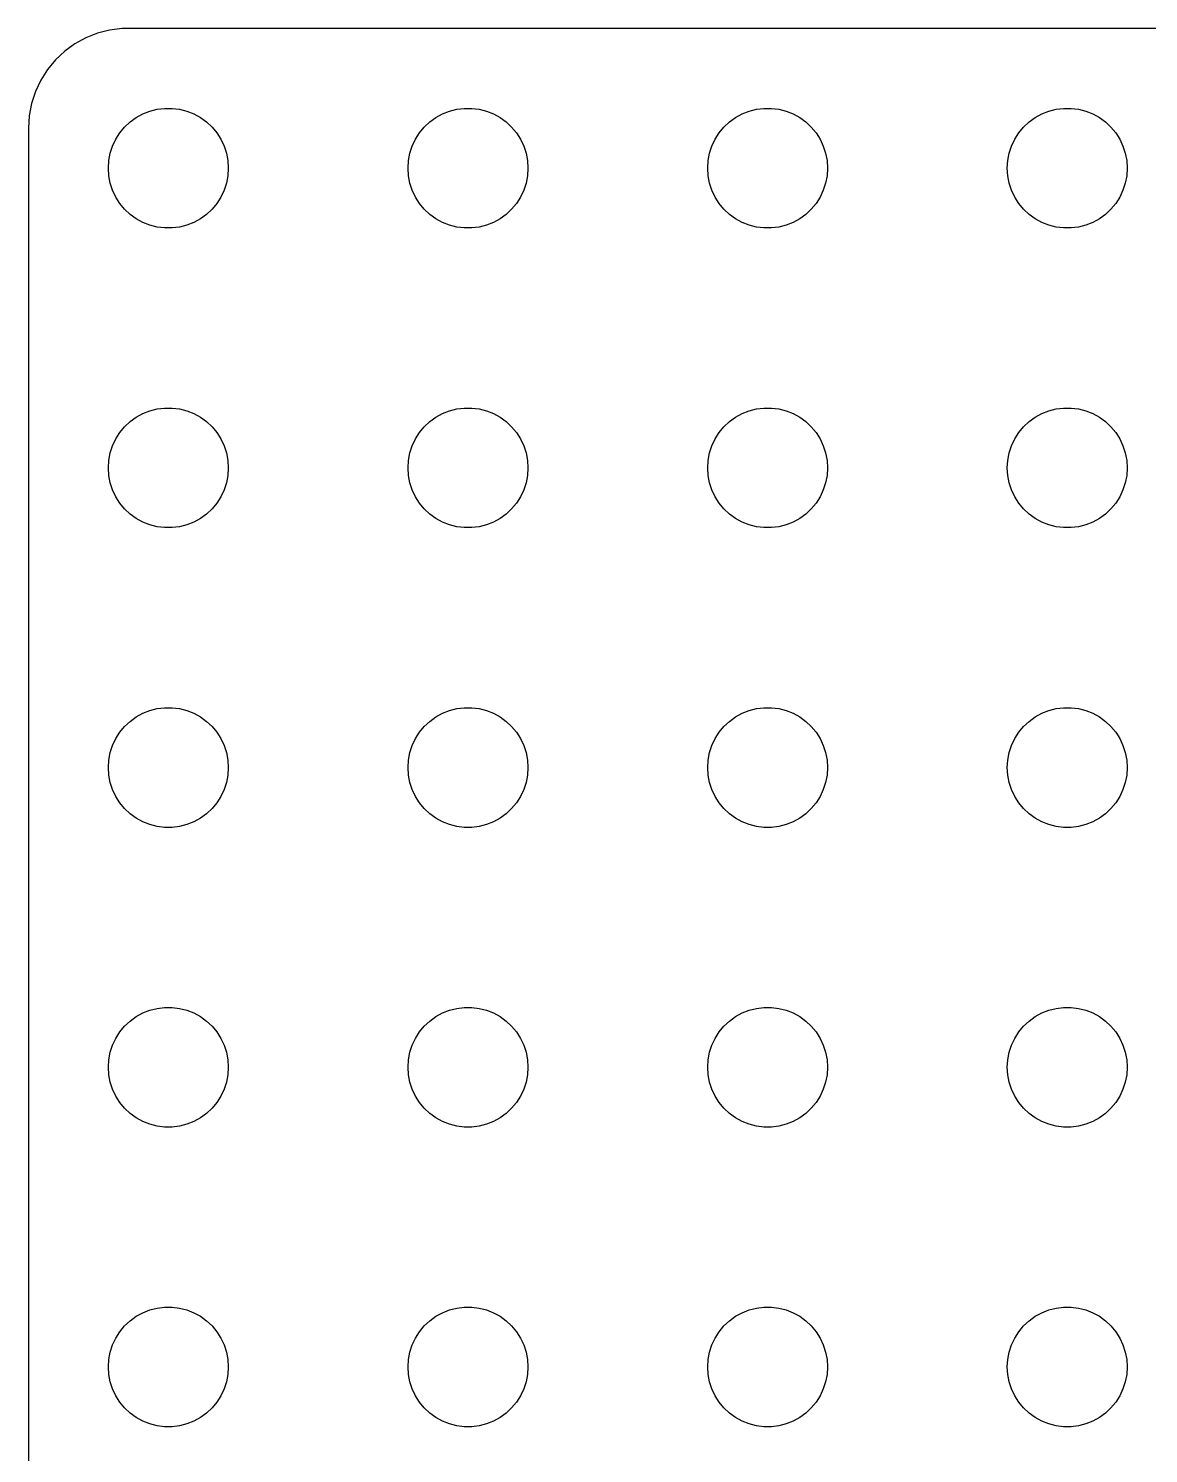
# Model space of a CAD drawing. Header units: metres. Extents: x -56 to 56, y -33 to 33.
# Drawn here: x -56 to -27.97, y -2.17 to 33.5 of the extents above; entities that cross this region are included whole.
import ezdxf

# ---------------------------------------------------------------- set-up
doc = ezdxf.new("R2010")
doc.units = ezdxf.units.M

msp = doc.modelspace()

# ---------------------------------------------------------------- linework, layer by layer
for p, q in [((-54.5644, 33.2621), (-54.8396, 33.1108)), ((-54.2725, 33.3776), (-54.5644, 33.2621)), ((-53.9684, 33.4557), (-54.2725, 33.3776)), ((-53.657, 33.4951), (-53.9684, 33.4557)), ((53.657, 33.4951), (-53.657, 33.4951)), ((-55.0936, 32.9263), (-55.3224, 32.7114)), ((-54.8396, 33.1108), (-55.0936, 32.9263)), ((-55.5225, 32.4695), (-55.6908, 32.2044)), ((-55.3224, 32.7114), (-55.5225, 32.4695)), ((-55.6908, 32.2044), (-55.8244, 31.9203)), ((-55.8244, 31.9203), (-55.9214, 31.6217)), ((-55.9214, 31.6217), (-55.9803, 31.3133)), ((-53.1387, 31.3572), (-52.9635, 31.4266)), ((-52.9635, 31.4266), (-52.7811, 31.4734)), ((-52.7811, 31.4734), (-52.5942, 31.497)), ((-52.5942, 31.497), (-52.4058, 31.497)), ((-52.4058, 31.497), (-52.2189, 31.4734)), ((-52.2189, 31.4734), (-52.0365, 31.4266)), ((-52.0365, 31.4266), (-51.8613, 31.3572)), ((-45.6387, 31.3572), (-45.4635, 31.4266)), ((-45.4635, 31.4266), (-45.2811, 31.4734)), ((-45.2811, 31.4734), (-45.0942, 31.497)), ((-45.0942, 31.497), (-44.9058, 31.497)), ((-44.9058, 31.497), (-44.7189, 31.4734)), ((-44.7189, 31.4734), (-44.5365, 31.4266)), ((-44.5365, 31.4266), (-44.3613, 31.3572)), ((-38.1387, 31.3572), (-37.9635, 31.4266)), ((-37.9635, 31.4266), (-37.7811, 31.4734)), ((-37.7811, 31.4734), (-37.5942, 31.497)), ((-37.5942, 31.497), (-37.4058, 31.497)), ((-37.4058, 31.497), (-37.2189, 31.4734)), ((-37.2189, 31.4734), (-37.0365, 31.4266)), ((-37.0365, 31.4266), (-36.8613, 31.3572)), ((-30.6387, 31.3572), (-30.4635, 31.4266)), ((-30.4635, 31.4266), (-30.2811, 31.4734)), ((-30.2811, 31.4734), (-30.0942, 31.497)), ((-30.0942, 31.497), (-29.9058, 31.497)), ((-29.9058, 31.497), (-29.7189, 31.4734)), ((-29.7189, 31.4734), (-29.5365, 31.4266)), ((-29.5365, 31.4266), (-29.3613, 31.3572)), ((-55.9803, 31.3133), (-56, 31)), ((-53.7135, 30.8817), (-53.5934, 31.0268)), ((-53.5934, 31.0268), (-53.4561, 31.1558)), ((-53.4561, 31.1558), (-53.3037, 31.2665)), ((-53.3037, 31.2665), (-53.1387, 31.3572)), ((-51.8613, 31.3572), (-51.6963, 31.2665)), ((-51.6963, 31.2665), (-51.5439, 31.1558)), ((-51.5439, 31.1558), (-51.4065, 31.0268)), ((-51.4065, 31.0268), (-51.2865, 30.8817)), ((-46.2135, 30.8817), (-46.0934, 31.0268)), ((-46.0934, 31.0268), (-45.9561, 31.1558)), ((-45.9561, 31.1558), (-45.8037, 31.2665)), ((-45.8037, 31.2665), (-45.6387, 31.3572)), ((-44.3613, 31.3572), (-44.1963, 31.2665)), ((-44.1963, 31.2665), (-44.0439, 31.1558)), ((-44.0439, 31.1558), (-43.9065, 31.0268)), ((-43.9065, 31.0268), (-43.7865, 30.8817)), ((-38.7135, 30.8817), (-38.5934, 31.0268)), ((-38.5934, 31.0268), (-38.4561, 31.1558)), ((-38.4561, 31.1558), (-38.3037, 31.2665)), ((-38.3037, 31.2665), (-38.1387, 31.3572)), ((-36.8613, 31.3572), (-36.6963, 31.2665)), ((-36.6963, 31.2665), (-36.5439, 31.1558)), ((-36.5439, 31.1558), (-36.4065, 31.0268)), ((-36.4065, 31.0268), (-36.2865, 30.8817)), ((-31.2135, 30.8817), (-31.0934, 31.0268)), ((-31.0934, 31.0268), (-30.9561, 31.1558)), ((-30.9561, 31.1558), (-30.8037, 31.2665)), ((-30.8037, 31.2665), (-30.6387, 31.3572)), ((-29.3613, 31.3572), (-29.1963, 31.2665)), ((-29.1963, 31.2665), (-29.0439, 31.1558)), ((-29.0439, 31.1558), (-28.9065, 31.0268)), ((-28.9065, 31.0268), (-28.7865, 30.8817)), ((-56, 31), (-56, -31)), ((-53.8947, 30.5522), (-53.8145, 30.7226)), ((-53.8145, 30.7226), (-53.7135, 30.8817)), ((-51.2865, 30.8817), (-51.1855, 30.7226)), ((-51.1855, 30.7226), (-51.1053, 30.5522)), ((-46.3947, 30.5522), (-46.3145, 30.7226)), ((-46.3145, 30.7226), (-46.2135, 30.8817)), ((-43.7865, 30.8817), (-43.6855, 30.7226)), ((-43.6855, 30.7226), (-43.6053, 30.5522)), ((-38.8947, 30.5522), (-38.8145, 30.7226)), ((-38.8145, 30.7226), (-38.7135, 30.8817)), ((-36.2865, 30.8817), (-36.1855, 30.7226)), ((-36.1855, 30.7226), (-36.1053, 30.5522)), ((-31.3947, 30.5522), (-31.3145, 30.7226)), ((-31.3145, 30.7226), (-31.2135, 30.8817)), ((-28.7865, 30.8817), (-28.6855, 30.7226)), ((-28.6855, 30.7226), (-28.6053, 30.5522)), ((-53.9882, 30.188), (-53.9529, 30.373)), ((-53.9529, 30.373), (-53.8947, 30.5522)), ((-51.1053, 30.5522), (-51.0471, 30.373)), ((-51.0471, 30.373), (-51.0118, 30.188)), ((-46.4882, 30.188), (-46.4529, 30.373)), ((-46.4529, 30.373), (-46.3947, 30.5522)), ((-43.6053, 30.5522), (-43.5471, 30.373)), ((-43.5471, 30.373), (-43.5118, 30.188)), ((-38.9882, 30.188), (-38.9529, 30.373)), ((-38.9529, 30.373), (-38.8947, 30.5522)), ((-36.1053, 30.5522), (-36.0471, 30.373)), ((-36.0471, 30.373), (-36.0118, 30.188)), ((-31.4882, 30.188), (-31.4529, 30.373)), ((-31.4529, 30.373), (-31.3947, 30.5522)), ((-28.6053, 30.5522), (-28.5471, 30.373)), ((-28.5471, 30.373), (-28.5118, 30.188)), ((-54, 30), (-53.9882, 30.188)), ((-53.9882, 29.812), (-54, 30)), ((-51.0118, 30.188), (-51, 30)), ((-51, 30), (-51.0118, 29.812)), ((-46.5, 30), (-46.4882, 30.188)), ((-46.4882, 29.812), (-46.5, 30)), ((-43.5118, 30.188), (-43.5, 30)), ((-43.5, 30), (-43.5118, 29.812)), ((-39, 30), (-38.9882, 30.188)), ((-38.9882, 29.812), (-39, 30)), ((-36.0118, 30.188), (-36, 30)), ((-36, 30), (-36.0118, 29.812)), ((-31.5, 30), (-31.4882, 30.188)), ((-31.4882, 29.812), (-31.5, 30)), ((-28.5118, 30.188), (-28.5, 30)), ((-28.5, 30), (-28.5118, 29.812)), ((-53.9529, 29.627), (-53.9882, 29.812)), ((-53.8947, 29.4478), (-53.9529, 29.627)), ((-51.0471, 29.627), (-51.1053, 29.4478)), ((-51.0118, 29.812), (-51.0471, 29.627)), ((-46.4529, 29.627), (-46.4882, 29.812)), ((-46.3947, 29.4478), (-46.4529, 29.627)), ((-43.5471, 29.627), (-43.6053, 29.4478)), ((-43.5118, 29.812), (-43.5471, 29.627)), ((-38.9529, 29.627), (-38.9882, 29.812)), ((-38.8947, 29.4478), (-38.9529, 29.627)), ((-36.0471, 29.627), (-36.1053, 29.4478)), ((-36.0118, 29.812), (-36.0471, 29.627)), ((-31.4529, 29.627), (-31.4882, 29.812)), ((-31.3947, 29.4478), (-31.4529, 29.627)), ((-28.5471, 29.627), (-28.6053, 29.4478)), ((-28.5118, 29.812), (-28.5471, 29.627)), ((-53.8145, 29.2774), (-53.8947, 29.4478)), ((-53.7135, 29.1183), (-53.8145, 29.2774)), ((-51.1855, 29.2774), (-51.2865, 29.1183)), ((-51.1053, 29.4478), (-51.1855, 29.2774)), ((-46.3145, 29.2774), (-46.3947, 29.4478)), ((-46.2135, 29.1183), (-46.3145, 29.2774)), ((-43.6855, 29.2774), (-43.7865, 29.1183)), ((-43.6053, 29.4478), (-43.6855, 29.2774)), ((-38.8145, 29.2774), (-38.8947, 29.4478)), ((-38.7135, 29.1183), (-38.8145, 29.2774)), ((-36.1855, 29.2774), (-36.2865, 29.1183)), ((-36.1053, 29.4478), (-36.1855, 29.2774)), ((-31.3145, 29.2774), (-31.3947, 29.4478)), ((-31.2135, 29.1183), (-31.3145, 29.2774)), ((-28.6855, 29.2774), (-28.7865, 29.1183)), ((-28.6053, 29.4478), (-28.6855, 29.2774)), ((-53.5934, 28.9732), (-53.7135, 29.1183)), ((-53.4561, 28.8442), (-53.5934, 28.9732)), ((-51.4065, 28.9732), (-51.5439, 28.8442)), ((-51.2865, 29.1183), (-51.4065, 28.9732)), ((-46.0934, 28.9732), (-46.2135, 29.1183)), ((-45.9561, 28.8442), (-46.0934, 28.9732)), ((-43.9065, 28.9732), (-44.0439, 28.8442)), ((-43.7865, 29.1183), (-43.9065, 28.9732)), ((-38.5934, 28.9732), (-38.7135, 29.1183)), ((-38.4561, 28.8442), (-38.5934, 28.9732)), ((-36.4065, 28.9732), (-36.5439, 28.8442)), ((-36.2865, 29.1183), (-36.4065, 28.9732)), ((-31.0934, 28.9732), (-31.2135, 29.1183)), ((-30.9561, 28.8442), (-31.0934, 28.9732)), ((-28.9065, 28.9732), (-29.0439, 28.8442)), ((-28.7865, 29.1183), (-28.9065, 28.9732)), ((-53.3037, 28.7335), (-53.4561, 28.8442)), ((-53.1387, 28.6427), (-53.3037, 28.7335)), ((-52.9635, 28.5734), (-53.1387, 28.6427)), ((-52.7811, 28.5266), (-52.9635, 28.5734)), ((-52.0365, 28.5734), (-52.2189, 28.5266)), ((-51.8613, 28.6427), (-52.0365, 28.5734)), ((-51.6963, 28.7335), (-51.8613, 28.6427)), ((-51.5439, 28.8442), (-51.6963, 28.7335)), ((-45.8037, 28.7335), (-45.9561, 28.8442)), ((-45.6387, 28.6427), (-45.8037, 28.7335)), ((-45.4635, 28.5734), (-45.6387, 28.6427)), ((-45.2811, 28.5266), (-45.4635, 28.5734)), ((-44.5365, 28.5734), (-44.7189, 28.5266)), ((-44.3613, 28.6427), (-44.5365, 28.5734)), ((-44.1963, 28.7335), (-44.3613, 28.6427)), ((-44.0439, 28.8442), (-44.1963, 28.7335)), ((-38.3037, 28.7335), (-38.4561, 28.8442)), ((-38.1387, 28.6427), (-38.3037, 28.7335)), ((-37.9635, 28.5734), (-38.1387, 28.6427)), ((-37.7811, 28.5266), (-37.9635, 28.5734)), ((-37.0365, 28.5734), (-37.2189, 28.5266)), ((-36.8613, 28.6427), (-37.0365, 28.5734)), ((-36.6963, 28.7335), (-36.8613, 28.6427)), ((-36.5439, 28.8442), (-36.6963, 28.7335)), ((-30.8037, 28.7335), (-30.9561, 28.8442)), ((-30.6387, 28.6427), (-30.8037, 28.7335)), ((-30.4635, 28.5734), (-30.6387, 28.6427)), ((-30.2811, 28.5266), (-30.4635, 28.5734)), ((-29.5365, 28.5734), (-29.7189, 28.5266)), ((-29.3613, 28.6427), (-29.5365, 28.5734)), ((-29.1963, 28.7335), (-29.3613, 28.6427)), ((-29.0439, 28.8442), (-29.1963, 28.7335)), ((-52.5942, 28.503), (-52.7811, 28.5266)), ((-52.4058, 28.503), (-52.5942, 28.503)), ((-52.2189, 28.5266), (-52.4058, 28.503)), ((-45.0942, 28.503), (-45.2811, 28.5266)), ((-44.9058, 28.503), (-45.0942, 28.503)), ((-44.7189, 28.5266), (-44.9058, 28.503)), ((-37.5942, 28.503), (-37.7811, 28.5266)), ((-37.4058, 28.503), (-37.5942, 28.503)), ((-37.2189, 28.5266), (-37.4058, 28.503)), ((-30.0942, 28.503), (-30.2811, 28.5266)), ((-29.9058, 28.503), (-30.0942, 28.503)), ((-29.7189, 28.5266), (-29.9058, 28.503)), ((-53.1387, 23.8572), (-52.9635, 23.9266)), ((-52.9635, 23.9266), (-52.7811, 23.9734)), ((-52.7811, 23.9734), (-52.5942, 23.997)), ((-52.5942, 23.997), (-52.4058, 23.997)), ((-52.4058, 23.997), (-52.2189, 23.9734)), ((-52.2189, 23.9734), (-52.0365, 23.9266)), ((-52.0365, 23.9266), (-51.8613, 23.8572)), ((-45.6387, 23.8572), (-45.4635, 23.9266)), ((-45.4635, 23.9266), (-45.2811, 23.9734)), ((-45.2811, 23.9734), (-45.0942, 23.997)), ((-45.0942, 23.997), (-44.9058, 23.997)), ((-44.9058, 23.997), (-44.7189, 23.9734)), ((-44.7189, 23.9734), (-44.5365, 23.9266)), ((-44.5365, 23.9266), (-44.3613, 23.8572)), ((-38.1387, 23.8572), (-37.9635, 23.9266)), ((-37.9635, 23.9266), (-37.7811, 23.9734)), ((-37.7811, 23.9734), (-37.5942, 23.997)), ((-37.5942, 23.997), (-37.4058, 23.997)), ((-37.4058, 23.997), (-37.2189, 23.9734)), ((-37.2189, 23.9734), (-37.0365, 23.9266)), ((-37.0365, 23.9266), (-36.8613, 23.8572)), ((-30.6387, 23.8572), (-30.4635, 23.9266)), ((-30.4635, 23.9266), (-30.2811, 23.9734)), ((-30.2811, 23.9734), (-30.0942, 23.997)), ((-30.0942, 23.997), (-29.9058, 23.997)), ((-29.9058, 23.997), (-29.7189, 23.9734)), ((-29.7189, 23.9734), (-29.5365, 23.9266)), ((-29.5365, 23.9266), (-29.3613, 23.8572)), ((-53.5934, 23.5268), (-53.4561, 23.6558)), ((-53.4561, 23.6558), (-53.3037, 23.7665)), ((-53.3037, 23.7665), (-53.1387, 23.8572)), ((-51.8613, 23.8572), (-51.6963, 23.7665)), ((-51.6963, 23.7665), (-51.5439, 23.6558)), ((-51.5439, 23.6558), (-51.4065, 23.5268)), ((-46.0934, 23.5268), (-45.9561, 23.6558)), ((-45.9561, 23.6558), (-45.8037, 23.7665)), ((-45.8037, 23.7665), (-45.6387, 23.8572)), ((-44.3613, 23.8572), (-44.1963, 23.7665)), ((-44.1963, 23.7665), (-44.0439, 23.6558)), ((-44.0439, 23.6558), (-43.9065, 23.5268)), ((-38.5934, 23.5268), (-38.4561, 23.6558)), ((-38.4561, 23.6558), (-38.3037, 23.7665)), ((-38.3037, 23.7665), (-38.1387, 23.8572)), ((-36.8613, 23.8572), (-36.6963, 23.7665)), ((-36.6963, 23.7665), (-36.5439, 23.6558)), ((-36.5439, 23.6558), (-36.4065, 23.5268)), ((-31.0934, 23.5268), (-30.9561, 23.6558)), ((-30.9561, 23.6558), (-30.8037, 23.7665)), ((-30.8037, 23.7665), (-30.6387, 23.8572)), ((-29.3613, 23.8572), (-29.1963, 23.7665)), ((-29.1963, 23.7665), (-29.0439, 23.6558)), ((-29.0439, 23.6558), (-28.9065, 23.5268)), ((-53.8947, 23.0522), (-53.8145, 23.2226)), ((-53.8145, 23.2226), (-53.7135, 23.3817)), ((-53.7135, 23.3817), (-53.5934, 23.5268)), ((-51.4065, 23.5268), (-51.2865, 23.3817)), ((-51.2865, 23.3817), (-51.1855, 23.2226)), ((-51.1855, 23.2226), (-51.1053, 23.0522)), ((-46.3947, 23.0522), (-46.3145, 23.2226)), ((-46.3145, 23.2226), (-46.2135, 23.3817)), ((-46.2135, 23.3817), (-46.0934, 23.5268)), ((-43.9065, 23.5268), (-43.7865, 23.3817)), ((-43.7865, 23.3817), (-43.6855, 23.2226)), ((-43.6855, 23.2226), (-43.6053, 23.0522)), ((-38.8947, 23.0522), (-38.8145, 23.2226)), ((-38.8145, 23.2226), (-38.7135, 23.3817)), ((-38.7135, 23.3817), (-38.5934, 23.5268)), ((-36.4065, 23.5268), (-36.2865, 23.3817)), ((-36.2865, 23.3817), (-36.1855, 23.2226)), ((-36.1855, 23.2226), (-36.1053, 23.0522)), ((-31.3947, 23.0522), (-31.3145, 23.2226)), ((-31.3145, 23.2226), (-31.2135, 23.3817)), ((-31.2135, 23.3817), (-31.0934, 23.5268)), ((-28.9065, 23.5268), (-28.7865, 23.3817)), ((-28.7865, 23.3817), (-28.6855, 23.2226)), ((-28.6855, 23.2226), (-28.6053, 23.0522)), ((-53.9882, 22.688), (-53.9529, 22.873)), ((-53.9529, 22.873), (-53.8947, 23.0522)), ((-51.1053, 23.0522), (-51.0471, 22.873)), ((-51.0471, 22.873), (-51.0118, 22.688)), ((-46.4882, 22.688), (-46.4529, 22.873)), ((-46.4529, 22.873), (-46.3947, 23.0522)), ((-43.6053, 23.0522), (-43.5471, 22.873)), ((-43.5471, 22.873), (-43.5118, 22.688)), ((-38.9882, 22.688), (-38.9529, 22.873)), ((-38.9529, 22.873), (-38.8947, 23.0522)), ((-36.1053, 23.0522), (-36.0471, 22.873)), ((-36.0471, 22.873), (-36.0118, 22.688)), ((-31.4882, 22.688), (-31.4529, 22.873)), ((-31.4529, 22.873), (-31.3947, 23.0522)), ((-28.6053, 23.0522), (-28.5471, 22.873)), ((-28.5471, 22.873), (-28.5118, 22.688)), ((-54, 22.5), (-53.9882, 22.688)), ((-53.9882, 22.312), (-54, 22.5)), ((-51.0118, 22.688), (-51, 22.5)), ((-51, 22.5), (-51.0118, 22.312)), ((-46.5, 22.5), (-46.4882, 22.688)), ((-46.4882, 22.312), (-46.5, 22.5)), ((-43.5118, 22.688), (-43.5, 22.5)), ((-43.5, 22.5), (-43.5118, 22.312)), ((-39, 22.5), (-38.9882, 22.688)), ((-38.9882, 22.312), (-39, 22.5)), ((-36.0118, 22.688), (-36, 22.5)), ((-36, 22.5), (-36.0118, 22.312)), ((-31.5, 22.5), (-31.4882, 22.688)), ((-31.4882, 22.312), (-31.5, 22.5)), ((-28.5118, 22.688), (-28.5, 22.5)), ((-28.5, 22.5), (-28.5118, 22.312)), ((-53.9529, 22.127), (-53.9882, 22.312)), ((-53.8947, 21.9478), (-53.9529, 22.127)), ((-51.0471, 22.127), (-51.1053, 21.9478)), ((-51.0118, 22.312), (-51.0471, 22.127)), ((-46.4529, 22.127), (-46.4882, 22.312)), ((-46.3947, 21.9478), (-46.4529, 22.127)), ((-43.5471, 22.127), (-43.6053, 21.9478)), ((-43.5118, 22.312), (-43.5471, 22.127)), ((-38.9529, 22.127), (-38.9882, 22.312)), ((-38.8947, 21.9478), (-38.9529, 22.127)), ((-36.0471, 22.127), (-36.1053, 21.9478)), ((-36.0118, 22.312), (-36.0471, 22.127)), ((-31.4529, 22.127), (-31.4882, 22.312)), ((-31.3947, 21.9478), (-31.4529, 22.127)), ((-28.5471, 22.127), (-28.6053, 21.9478)), ((-28.5118, 22.312), (-28.5471, 22.127)), ((-53.8145, 21.7774), (-53.8947, 21.9478)), ((-53.7135, 21.6183), (-53.8145, 21.7774)), ((-51.1855, 21.7774), (-51.2865, 21.6183)), ((-51.1053, 21.9478), (-51.1855, 21.7774)), ((-46.3145, 21.7774), (-46.3947, 21.9478)), ((-46.2135, 21.6183), (-46.3145, 21.7774)), ((-43.6855, 21.7774), (-43.7865, 21.6183)), ((-43.6053, 21.9478), (-43.6855, 21.7774)), ((-38.8145, 21.7774), (-38.8947, 21.9478)), ((-38.7135, 21.6183), (-38.8145, 21.7774)), ((-36.1855, 21.7774), (-36.2865, 21.6183)), ((-36.1053, 21.9478), (-36.1855, 21.7774)), ((-31.3145, 21.7774), (-31.3947, 21.9478)), ((-31.2135, 21.6183), (-31.3145, 21.7774)), ((-28.6855, 21.7774), (-28.7865, 21.6183)), ((-28.6053, 21.9478), (-28.6855, 21.7774)), ((-53.5934, 21.4732), (-53.7135, 21.6183)), ((-53.4561, 21.3442), (-53.5934, 21.4732)), ((-51.4065, 21.4732), (-51.5439, 21.3442)), ((-51.2865, 21.6183), (-51.4065, 21.4732)), ((-46.0934, 21.4732), (-46.2135, 21.6183)), ((-45.9561, 21.3442), (-46.0934, 21.4732)), ((-43.9065, 21.4732), (-44.0439, 21.3442)), ((-43.7865, 21.6183), (-43.9065, 21.4732)), ((-38.5934, 21.4732), (-38.7135, 21.6183)), ((-38.4561, 21.3442), (-38.5934, 21.4732)), ((-36.4065, 21.4732), (-36.5439, 21.3442)), ((-36.2865, 21.6183), (-36.4065, 21.4732)), ((-31.0934, 21.4732), (-31.2135, 21.6183)), ((-30.9561, 21.3442), (-31.0934, 21.4732)), ((-28.9065, 21.4732), (-29.0439, 21.3442)), ((-28.7865, 21.6183), (-28.9065, 21.4732)), ((-53.3037, 21.2335), (-53.4561, 21.3442)), ((-53.1387, 21.1427), (-53.3037, 21.2335)), ((-52.9635, 21.0734), (-53.1387, 21.1427)), ((-52.7811, 21.0266), (-52.9635, 21.0734)), ((-52.0365, 21.0734), (-52.2189, 21.0266)), ((-51.8613, 21.1427), (-52.0365, 21.0734)), ((-51.6963, 21.2335), (-51.8613, 21.1427)), ((-51.5439, 21.3442), (-51.6963, 21.2335)), ((-45.8037, 21.2335), (-45.9561, 21.3442)), ((-45.6387, 21.1427), (-45.8037, 21.2335)), ((-45.4635, 21.0734), (-45.6387, 21.1427)), ((-45.2811, 21.0266), (-45.4635, 21.0734)), ((-44.5365, 21.0734), (-44.7189, 21.0266)), ((-44.3613, 21.1427), (-44.5365, 21.0734)), ((-44.1963, 21.2335), (-44.3613, 21.1427)), ((-44.0439, 21.3442), (-44.1963, 21.2335)), ((-38.3037, 21.2335), (-38.4561, 21.3442)), ((-38.1387, 21.1427), (-38.3037, 21.2335)), ((-37.9635, 21.0734), (-38.1387, 21.1427)), ((-37.7811, 21.0266), (-37.9635, 21.0734)), ((-37.0365, 21.0734), (-37.2189, 21.0266)), ((-36.8613, 21.1427), (-37.0365, 21.0734)), ((-36.6963, 21.2335), (-36.8613, 21.1427)), ((-36.5439, 21.3442), (-36.6963, 21.2335)), ((-30.8037, 21.2335), (-30.9561, 21.3442)), ((-30.6387, 21.1427), (-30.8037, 21.2335)), ((-30.4635, 21.0734), (-30.6387, 21.1427)), ((-30.2811, 21.0266), (-30.4635, 21.0734)), ((-29.5365, 21.0734), (-29.7189, 21.0266)), ((-29.3613, 21.1427), (-29.5365, 21.0734)), ((-29.1963, 21.2335), (-29.3613, 21.1427)), ((-29.0439, 21.3442), (-29.1963, 21.2335)), ((-52.5942, 21.003), (-52.7811, 21.0266)), ((-52.4058, 21.003), (-52.5942, 21.003)), ((-52.2189, 21.0266), (-52.4058, 21.003)), ((-45.0942, 21.003), (-45.2811, 21.0266)), ((-44.9058, 21.003), (-45.0942, 21.003)), ((-44.7189, 21.0266), (-44.9058, 21.003)), ((-37.5942, 21.003), (-37.7811, 21.0266)), ((-37.4058, 21.003), (-37.5942, 21.003)), ((-37.2189, 21.0266), (-37.4058, 21.003)), ((-30.0942, 21.003), (-30.2811, 21.0266)), ((-29.9058, 21.003), (-30.0942, 21.003)), ((-29.7189, 21.0266), (-29.9058, 21.003)), ((-53.1387, 16.3572), (-52.9635, 16.4266)), ((-52.9635, 16.4266), (-52.7811, 16.4734)), ((-52.7811, 16.4734), (-52.5942, 16.497)), ((-52.5942, 16.497), (-52.4058, 16.497)), ((-52.4058, 16.497), (-52.2189, 16.4734)), ((-52.2189, 16.4734), (-52.0365, 16.4266)), ((-52.0365, 16.4266), (-51.8613, 16.3572)), ((-45.6387, 16.3572), (-45.4635, 16.4266)), ((-45.4635, 16.4266), (-45.2811, 16.4734)), ((-45.2811, 16.4734), (-45.0942, 16.497)), ((-45.0942, 16.497), (-44.9058, 16.497)), ((-44.9058, 16.497), (-44.7189, 16.4734)), ((-44.7189, 16.4734), (-44.5365, 16.4266)), ((-44.5365, 16.4266), (-44.3613, 16.3572)), ((-38.1387, 16.3572), (-37.9635, 16.4266)), ((-37.9635, 16.4266), (-37.7811, 16.4734)), ((-37.7811, 16.4734), (-37.5942, 16.497)), ((-37.5942, 16.497), (-37.4058, 16.497)), ((-37.4058, 16.497), (-37.2189, 16.4734)), ((-37.2189, 16.4734), (-37.0365, 16.4266)), ((-37.0365, 16.4266), (-36.8613, 16.3572)), ((-30.6387, 16.3572), (-30.4635, 16.4266)), ((-30.4635, 16.4266), (-30.2811, 16.4734)), ((-30.2811, 16.4734), (-30.0942, 16.497)), ((-30.0942, 16.497), (-29.9058, 16.497)), ((-29.9058, 16.497), (-29.7189, 16.4734)), ((-29.7189, 16.4734), (-29.5365, 16.4266)), ((-29.5365, 16.4266), (-29.3613, 16.3572)), ((-53.5934, 16.0268), (-53.4561, 16.1558)), ((-53.4561, 16.1558), (-53.3037, 16.2665)), ((-53.3037, 16.2665), (-53.1387, 16.3572)), ((-51.8613, 16.3572), (-51.6963, 16.2665)), ((-51.6963, 16.2665), (-51.5439, 16.1558)), ((-51.5439, 16.1558), (-51.4065, 16.0268)), ((-46.0934, 16.0268), (-45.9561, 16.1558)), ((-45.9561, 16.1558), (-45.8037, 16.2665)), ((-45.8037, 16.2665), (-45.6387, 16.3572)), ((-44.3613, 16.3572), (-44.1963, 16.2665)), ((-44.1963, 16.2665), (-44.0439, 16.1558)), ((-44.0439, 16.1558), (-43.9065, 16.0268)), ((-38.5934, 16.0268), (-38.4561, 16.1558)), ((-38.4561, 16.1558), (-38.3037, 16.2665)), ((-38.3037, 16.2665), (-38.1387, 16.3572)), ((-36.8613, 16.3572), (-36.6963, 16.2665)), ((-36.6963, 16.2665), (-36.5439, 16.1558)), ((-36.5439, 16.1558), (-36.4065, 16.0268)), ((-31.0934, 16.0268), (-30.9561, 16.1558)), ((-30.9561, 16.1558), (-30.8037, 16.2665)), ((-30.8037, 16.2665), (-30.6387, 16.3572)), ((-29.3613, 16.3572), (-29.1963, 16.2665)), ((-29.1963, 16.2665), (-29.0439, 16.1558)), ((-29.0439, 16.1558), (-28.9065, 16.0268)), ((-53.8947, 15.5522), (-53.8145, 15.7226)), ((-53.8145, 15.7226), (-53.7135, 15.8817)), ((-53.7135, 15.8817), (-53.5934, 16.0268)), ((-51.4065, 16.0268), (-51.2865, 15.8817)), ((-51.2865, 15.8817), (-51.1855, 15.7226)), ((-51.1855, 15.7226), (-51.1053, 15.5522)), ((-46.3947, 15.5522), (-46.3145, 15.7226)), ((-46.3145, 15.7226), (-46.2135, 15.8817)), ((-46.2135, 15.8817), (-46.0934, 16.0268)), ((-43.9065, 16.0268), (-43.7865, 15.8817)), ((-43.7865, 15.8817), (-43.6855, 15.7226)), ((-43.6855, 15.7226), (-43.6053, 15.5522)), ((-38.8947, 15.5522), (-38.8145, 15.7226)), ((-38.8145, 15.7226), (-38.7135, 15.8817)), ((-38.7135, 15.8817), (-38.5934, 16.0268)), ((-36.4065, 16.0268), (-36.2865, 15.8817)), ((-36.2865, 15.8817), (-36.1855, 15.7226)), ((-36.1855, 15.7226), (-36.1053, 15.5522)), ((-31.3947, 15.5522), (-31.3145, 15.7226)), ((-31.3145, 15.7226), (-31.2135, 15.8817)), ((-31.2135, 15.8817), (-31.0934, 16.0268)), ((-28.9065, 16.0268), (-28.7865, 15.8817)), ((-28.7865, 15.8817), (-28.6855, 15.7226)), ((-28.6855, 15.7226), (-28.6053, 15.5522)), ((-53.9882, 15.188), (-53.9529, 15.373)), ((-53.9529, 15.373), (-53.8947, 15.5522)), ((-51.1053, 15.5522), (-51.0471, 15.373)), ((-51.0471, 15.373), (-51.0118, 15.188)), ((-46.4882, 15.188), (-46.4529, 15.373)), ((-46.4529, 15.373), (-46.3947, 15.5522)), ((-43.6053, 15.5522), (-43.5471, 15.373)), ((-43.5471, 15.373), (-43.5118, 15.188)), ((-38.9882, 15.188), (-38.9529, 15.373)), ((-38.9529, 15.373), (-38.8947, 15.5522)), ((-36.1053, 15.5522), (-36.0471, 15.373)), ((-36.0471, 15.373), (-36.0118, 15.188)), ((-31.4882, 15.188), (-31.4529, 15.373)), ((-31.4529, 15.373), (-31.3947, 15.5522)), ((-28.6053, 15.5522), (-28.5471, 15.373)), ((-28.5471, 15.373), (-28.5118, 15.188)), ((-54, 15), (-53.9882, 15.188)), ((-53.9882, 14.812), (-54, 15)), ((-51.0118, 15.188), (-51, 15)), ((-51, 15), (-51.0118, 14.812)), ((-46.5, 15), (-46.4882, 15.188)), ((-46.4882, 14.812), (-46.5, 15)), ((-43.5118, 15.188), (-43.5, 15)), ((-43.5, 15), (-43.5118, 14.812)), ((-39, 15), (-38.9882, 15.188)), ((-38.9882, 14.812), (-39, 15)), ((-36.0118, 15.188), (-36, 15)), ((-36, 15), (-36.0118, 14.812)), ((-31.5, 15), (-31.4882, 15.188)), ((-31.4882, 14.812), (-31.5, 15)), ((-28.5118, 15.188), (-28.5, 15)), ((-28.5, 15), (-28.5118, 14.812)), ((-53.9529, 14.627), (-53.9882, 14.812)), ((-53.8947, 14.4478), (-53.9529, 14.627)), ((-51.0471, 14.627), (-51.1053, 14.4478)), ((-51.0118, 14.812), (-51.0471, 14.627)), ((-46.4529, 14.627), (-46.4882, 14.812)), ((-46.3947, 14.4478), (-46.4529, 14.627)), ((-43.5471, 14.627), (-43.6053, 14.4478)), ((-43.5118, 14.812), (-43.5471, 14.627)), ((-38.9529, 14.627), (-38.9882, 14.812)), ((-38.8947, 14.4478), (-38.9529, 14.627)), ((-36.0471, 14.627), (-36.1053, 14.4478)), ((-36.0118, 14.812), (-36.0471, 14.627)), ((-31.4529, 14.627), (-31.4882, 14.812)), ((-31.3947, 14.4478), (-31.4529, 14.627)), ((-28.5471, 14.627), (-28.6053, 14.4478)), ((-28.5118, 14.812), (-28.5471, 14.627)), ((-53.8145, 14.2774), (-53.8947, 14.4478)), ((-53.7135, 14.1183), (-53.8145, 14.2774)), ((-51.1855, 14.2774), (-51.2865, 14.1183)), ((-51.1053, 14.4478), (-51.1855, 14.2774)), ((-46.3145, 14.2774), (-46.3947, 14.4478)), ((-46.2135, 14.1183), (-46.3145, 14.2774)), ((-43.6855, 14.2774), (-43.7865, 14.1183)), ((-43.6053, 14.4478), (-43.6855, 14.2774)), ((-38.8145, 14.2774), (-38.8947, 14.4478)), ((-38.7135, 14.1183), (-38.8145, 14.2774)), ((-36.1855, 14.2774), (-36.2865, 14.1183)), ((-36.1053, 14.4478), (-36.1855, 14.2774)), ((-31.3145, 14.2774), (-31.3947, 14.4478)), ((-31.2135, 14.1183), (-31.3145, 14.2774)), ((-28.6855, 14.2774), (-28.7865, 14.1183)), ((-28.6053, 14.4478), (-28.6855, 14.2774)), ((-53.5934, 13.9732), (-53.7135, 14.1183)), ((-53.4561, 13.8442), (-53.5934, 13.9732)), ((-51.4065, 13.9732), (-51.5439, 13.8442)), ((-51.2865, 14.1183), (-51.4065, 13.9732)), ((-46.0934, 13.9732), (-46.2135, 14.1183)), ((-45.9561, 13.8442), (-46.0934, 13.9732)), ((-43.9065, 13.9732), (-44.0439, 13.8442)), ((-43.7865, 14.1183), (-43.9065, 13.9732)), ((-38.5934, 13.9732), (-38.7135, 14.1183)), ((-38.4561, 13.8442), (-38.5934, 13.9732)), ((-36.4065, 13.9732), (-36.5439, 13.8442)), ((-36.2865, 14.1183), (-36.4065, 13.9732)), ((-31.0934, 13.9732), (-31.2135, 14.1183)), ((-30.9561, 13.8442), (-31.0934, 13.9732)), ((-28.9065, 13.9732), (-29.0439, 13.8442)), ((-28.7865, 14.1183), (-28.9065, 13.9732)), ((-53.3037, 13.7335), (-53.4561, 13.8442)), ((-53.1387, 13.6427), (-53.3037, 13.7335)), ((-52.9635, 13.5734), (-53.1387, 13.6427)), ((-52.7811, 13.5266), (-52.9635, 13.5734)), ((-52.0365, 13.5734), (-52.2189, 13.5266)), ((-51.8613, 13.6427), (-52.0365, 13.5734)), ((-51.6963, 13.7335), (-51.8613, 13.6427)), ((-51.5439, 13.8442), (-51.6963, 13.7335)), ((-45.8037, 13.7335), (-45.9561, 13.8442)), ((-45.6387, 13.6427), (-45.8037, 13.7335)), ((-45.4635, 13.5734), (-45.6387, 13.6427)), ((-45.2811, 13.5266), (-45.4635, 13.5734)), ((-44.5365, 13.5734), (-44.7189, 13.5266)), ((-44.3613, 13.6427), (-44.5365, 13.5734)), ((-44.1963, 13.7335), (-44.3613, 13.6427)), ((-44.0439, 13.8442), (-44.1963, 13.7335)), ((-38.3037, 13.7335), (-38.4561, 13.8442)), ((-38.1387, 13.6427), (-38.3037, 13.7335)), ((-37.9635, 13.5734), (-38.1387, 13.6427)), ((-37.7811, 13.5266), (-37.9635, 13.5734)), ((-37.0365, 13.5734), (-37.2189, 13.5266)), ((-36.8613, 13.6427), (-37.0365, 13.5734)), ((-36.6963, 13.7335), (-36.8613, 13.6427)), ((-36.5439, 13.8442), (-36.6963, 13.7335)), ((-30.8037, 13.7335), (-30.9561, 13.8442)), ((-30.6387, 13.6427), (-30.8037, 13.7335)), ((-30.4635, 13.5734), (-30.6387, 13.6427)), ((-30.2811, 13.5266), (-30.4635, 13.5734)), ((-29.5365, 13.5734), (-29.7189, 13.5266)), ((-29.3613, 13.6427), (-29.5365, 13.5734)), ((-29.1963, 13.7335), (-29.3613, 13.6427)), ((-29.0439, 13.8442), (-29.1963, 13.7335)), ((-52.5942, 13.5029), (-52.7811, 13.5266)), ((-52.4058, 13.5029), (-52.5942, 13.5029)), ((-52.2189, 13.5266), (-52.4058, 13.5029)), ((-45.0942, 13.5029), (-45.2811, 13.5266)), ((-44.9058, 13.5029), (-45.0942, 13.5029)), ((-44.7189, 13.5266), (-44.9058, 13.5029)), ((-37.5942, 13.5029), (-37.7811, 13.5266)), ((-37.4058, 13.5029), (-37.5942, 13.5029)), ((-37.2189, 13.5266), (-37.4058, 13.5029)), ((-30.0942, 13.5029), (-30.2811, 13.5266)), ((-29.9058, 13.5029), (-30.0942, 13.5029)), ((-29.7189, 13.5266), (-29.9058, 13.5029)), ((-53.1387, 8.85724), (-52.9635, 8.92657)), ((-52.9635, 8.92657), (-52.7811, 8.97342)), ((-52.7811, 8.97342), (-52.5942, 8.99704)), ((-52.5942, 8.99704), (-52.4058, 8.99704)), ((-52.4058, 8.99704), (-52.2189, 8.97342)), ((-52.2189, 8.97342), (-52.0365, 8.92657)), ((-52.0365, 8.92657), (-51.8613, 8.85724)), ((-45.6387, 8.85724), (-45.4635, 8.92657)), ((-45.4635, 8.92657), (-45.2811, 8.97342)), ((-45.2811, 8.97342), (-45.0942, 8.99704)), ((-45.0942, 8.99704), (-44.9058, 8.99704)), ((-44.9058, 8.99704), (-44.7189, 8.97342)), ((-44.7189, 8.97342), (-44.5365, 8.92657)), ((-44.5365, 8.92657), (-44.3613, 8.85724)), ((-38.1387, 8.85724), (-37.9635, 8.92657)), ((-37.9635, 8.92657), (-37.7811, 8.97342)), ((-37.7811, 8.97342), (-37.5942, 8.99704)), ((-37.5942, 8.99704), (-37.4058, 8.99704)), ((-37.4058, 8.99704), (-37.2189, 8.97342)), ((-37.2189, 8.97342), (-37.0365, 8.92657)), ((-37.0365, 8.92657), (-36.8613, 8.85724)), ((-30.6387, 8.85724), (-30.4635, 8.92657)), ((-30.4635, 8.92657), (-30.2811, 8.97342)), ((-30.2811, 8.97342), (-30.0942, 8.99704)), ((-30.0942, 8.99704), (-29.9058, 8.99704)), ((-29.9058, 8.99704), (-29.7189, 8.97342)), ((-29.7189, 8.97342), (-29.5365, 8.92657)), ((-29.5365, 8.92657), (-29.3613, 8.85724)), ((-53.5934, 8.52681), (-53.4561, 8.65576)), ((-53.4561, 8.65576), (-53.3037, 8.76648)), ((-53.3037, 8.76648), (-53.1387, 8.85724)), ((-51.8613, 8.85724), (-51.6963, 8.76648)), ((-51.6963, 8.76648), (-51.5439, 8.65576)), ((-51.5439, 8.65576), (-51.4065, 8.52681)), ((-46.0934, 8.52681), (-45.9561, 8.65576)), ((-45.9561, 8.65576), (-45.8037, 8.76648)), ((-45.8037, 8.76648), (-45.6387, 8.85724)), ((-44.3613, 8.85724), (-44.1963, 8.76648)), ((-44.1963, 8.76648), (-44.0439, 8.65576)), ((-44.0439, 8.65576), (-43.9065, 8.52681)), ((-38.5934, 8.52681), (-38.4561, 8.65576)), ((-38.4561, 8.65576), (-38.3037, 8.76648)), ((-38.3037, 8.76648), (-38.1387, 8.85724)), ((-36.8613, 8.85724), (-36.6963, 8.76648)), ((-36.6963, 8.76648), (-36.5439, 8.65576)), ((-36.5439, 8.65576), (-36.4065, 8.52681)), ((-31.0934, 8.52681), (-30.9561, 8.65576)), ((-30.9561, 8.65576), (-30.8037, 8.76648)), ((-30.8037, 8.76648), (-30.6387, 8.85724)), ((-29.3613, 8.85724), (-29.1963, 8.76648)), ((-29.1963, 8.76648), (-29.0439, 8.65576)), ((-29.0439, 8.65576), (-28.9065, 8.52681)), ((-53.8947, 8.05219), (-53.8145, 8.22263)), ((-53.8145, 8.22263), (-53.7135, 8.38167)), ((-53.7135, 8.38167), (-53.5934, 8.52681)), ((-51.4065, 8.52681), (-51.2865, 8.38167)), ((-51.2865, 8.38167), (-51.1855, 8.22263)), ((-51.1855, 8.22263), (-51.1053, 8.05219)), ((-46.3947, 8.05219), (-46.3145, 8.22263)), ((-46.3145, 8.22263), (-46.2135, 8.38167)), ((-46.2135, 8.38167), (-46.0934, 8.52681)), ((-43.9065, 8.52681), (-43.7865, 8.38167)), ((-43.7865, 8.38167), (-43.6855, 8.22263)), ((-43.6855, 8.22263), (-43.6053, 8.05219)), ((-38.8947, 8.05219), (-38.8145, 8.22263)), ((-38.8145, 8.22263), (-38.7135, 8.38167)), ((-38.7135, 8.38167), (-38.5934, 8.52681)), ((-36.4065, 8.52681), (-36.2865, 8.38167)), ((-36.2865, 8.38167), (-36.1855, 8.22263)), ((-36.1855, 8.22263), (-36.1053, 8.05219)), ((-31.3947, 8.05219), (-31.3145, 8.22263)), ((-31.3145, 8.22263), (-31.2135, 8.38167)), ((-31.2135, 8.38167), (-31.0934, 8.52681)), ((-28.9065, 8.52681), (-28.7865, 8.38167)), ((-28.7865, 8.38167), (-28.6855, 8.22263)), ((-28.6855, 8.22263), (-28.6053, 8.05219)), ((-53.9882, 7.68799), (-53.9529, 7.87303)), ((-53.9529, 7.87303), (-53.8947, 8.05219)), ((-51.1053, 8.05219), (-51.0471, 7.87303)), ((-51.0471, 7.87303), (-51.0118, 7.68799)), ((-46.4882, 7.68799), (-46.4529, 7.87303)), ((-46.4529, 7.87303), (-46.3947, 8.05219)), ((-43.6053, 8.05219), (-43.5471, 7.87303)), ((-43.5471, 7.87303), (-43.5118, 7.68799)), ((-38.9882, 7.68799), (-38.9529, 7.87303)), ((-38.9529, 7.87303), (-38.8947, 8.05219)), ((-36.1053, 8.05219), (-36.0471, 7.87303)), ((-36.0471, 7.87303), (-36.0118, 7.68799)), ((-31.4882, 7.68799), (-31.4529, 7.87303)), ((-31.4529, 7.87303), (-31.3947, 8.05219)), ((-28.6053, 8.05219), (-28.5471, 7.87303)), ((-28.5471, 7.87303), (-28.5118, 7.68799)), ((-54, 7.5), (-53.9882, 7.68799)), ((-53.9882, 7.312), (-54, 7.5)), ((-51.0118, 7.68799), (-51, 7.5)), ((-51, 7.5), (-51.0118, 7.312)), ((-46.5, 7.5), (-46.4882, 7.68799)), ((-46.4882, 7.312), (-46.5, 7.5)), ((-43.5118, 7.68799), (-43.5, 7.5)), ((-43.5, 7.5), (-43.5118, 7.312)), ((-39, 7.5), (-38.9882, 7.68799)), ((-38.9882, 7.312), (-39, 7.5)), ((-36.0118, 7.68799), (-36, 7.5)), ((-36, 7.5), (-36.0118, 7.312)), ((-31.5, 7.5), (-31.4882, 7.68799)), ((-31.4882, 7.312), (-31.5, 7.5)), ((-28.5118, 7.68799), (-28.5, 7.5)), ((-28.5, 7.5), (-28.5118, 7.312)), ((-53.9529, 7.12695), (-53.9882, 7.312)), ((-51.0118, 7.312), (-51.0471, 7.12695)), ((-46.4529, 7.12695), (-46.4882, 7.312)), ((-43.5118, 7.312), (-43.5471, 7.12695)), ((-38.9529, 7.12695), (-38.9882, 7.312)), ((-36.0118, 7.312), (-36.0471, 7.12695)), ((-31.4529, 7.12695), (-31.4882, 7.312)), ((-28.5118, 7.312), (-28.5471, 7.12695)), ((-53.8947, 6.9478), (-53.9529, 7.12695)), ((-53.8145, 6.77736), (-53.8947, 6.9478)), ((-53.7135, 6.61832), (-53.8145, 6.77736)), ((-51.1855, 6.77736), (-51.2865, 6.61832)), ((-51.1053, 6.9478), (-51.1855, 6.77736)), ((-51.0471, 7.12695), (-51.1053, 6.9478)), ((-46.3947, 6.9478), (-46.4529, 7.12695)), ((-46.3145, 6.77736), (-46.3947, 6.9478)), ((-46.2135, 6.61832), (-46.3145, 6.77736)), ((-43.6855, 6.77736), (-43.7865, 6.61832)), ((-43.6053, 6.9478), (-43.6855, 6.77736)), ((-43.5471, 7.12695), (-43.6053, 6.9478)), ((-38.8947, 6.9478), (-38.9529, 7.12695)), ((-38.8145, 6.77736), (-38.8947, 6.9478)), ((-38.7135, 6.61832), (-38.8145, 6.77736)), ((-36.1855, 6.77736), (-36.2865, 6.61832)), ((-36.1053, 6.9478), (-36.1855, 6.77736)), ((-36.0471, 7.12695), (-36.1053, 6.9478)), ((-31.3947, 6.9478), (-31.4529, 7.12695)), ((-31.3145, 6.77736), (-31.3947, 6.9478)), ((-31.2135, 6.61832), (-31.3145, 6.77736)), ((-28.6855, 6.77736), (-28.7865, 6.61832)), ((-28.6053, 6.9478), (-28.6855, 6.77736)), ((-28.5471, 7.12695), (-28.6053, 6.9478)), ((-53.5934, 6.47318), (-53.7135, 6.61832)), ((-53.4561, 6.34422), (-53.5934, 6.47318)), ((-51.4065, 6.47318), (-51.5439, 6.34422)), ((-51.2865, 6.61832), (-51.4065, 6.47318)), ((-46.0934, 6.47318), (-46.2135, 6.61832)), ((-45.9561, 6.34422), (-46.0934, 6.47318)), ((-43.9065, 6.47318), (-44.0439, 6.34422)), ((-43.7865, 6.61832), (-43.9065, 6.47318)), ((-38.5934, 6.47318), (-38.7135, 6.61832)), ((-38.4561, 6.34422), (-38.5934, 6.47318)), ((-36.4065, 6.47318), (-36.5439, 6.34422)), ((-36.2865, 6.61832), (-36.4065, 6.47318)), ((-31.0934, 6.47318), (-31.2135, 6.61832)), ((-30.9561, 6.34422), (-31.0934, 6.47318)), ((-28.9065, 6.47318), (-29.0439, 6.34422)), ((-28.7865, 6.61832), (-28.9065, 6.47318)), ((-53.3037, 6.23351), (-53.4561, 6.34422)), ((-53.1387, 6.14275), (-53.3037, 6.23351)), ((-52.9635, 6.07341), (-53.1387, 6.14275)), ((-52.7811, 6.02657), (-52.9635, 6.07341)), ((-52.0365, 6.07341), (-52.2189, 6.02657)), ((-51.8613, 6.14275), (-52.0365, 6.07341)), ((-51.6963, 6.23351), (-51.8613, 6.14275)), ((-51.5439, 6.34422), (-51.6963, 6.23351)), ((-45.8037, 6.23351), (-45.9561, 6.34422)), ((-45.6387, 6.14275), (-45.8037, 6.23351)), ((-45.4635, 6.07341), (-45.6387, 6.14275)), ((-45.2811, 6.02657), (-45.4635, 6.07341)), ((-44.5365, 6.07341), (-44.7189, 6.02657)), ((-44.3613, 6.14275), (-44.5365, 6.07341)), ((-44.1963, 6.23351), (-44.3613, 6.14275)), ((-44.0439, 6.34422), (-44.1963, 6.23351)), ((-38.3037, 6.23351), (-38.4561, 6.34422)), ((-38.1387, 6.14275), (-38.3037, 6.23351)), ((-37.9635, 6.07341), (-38.1387, 6.14275)), ((-37.7811, 6.02657), (-37.9635, 6.07341)), ((-37.0365, 6.07341), (-37.2189, 6.02657)), ((-36.8613, 6.14275), (-37.0365, 6.07341)), ((-36.6963, 6.23351), (-36.8613, 6.14275)), ((-36.5439, 6.34422), (-36.6963, 6.23351)), ((-30.8037, 6.23351), (-30.9561, 6.34422)), ((-30.6387, 6.14275), (-30.8037, 6.23351)), ((-30.4635, 6.07341), (-30.6387, 6.14275)), ((-30.2811, 6.02657), (-30.4635, 6.07341)), ((-29.5365, 6.07341), (-29.7189, 6.02657)), ((-29.3613, 6.14275), (-29.5365, 6.07341)), ((-29.1963, 6.23351), (-29.3613, 6.14275)), ((-29.0439, 6.34422), (-29.1963, 6.23351)), ((-52.5942, 6.00294), (-52.7811, 6.02657)), ((-52.4058, 6.00294), (-52.5942, 6.00294)), ((-52.2189, 6.02657), (-52.4058, 6.00294)), ((-45.0942, 6.00294), (-45.2811, 6.02657)), ((-44.9058, 6.00294), (-45.0942, 6.00294)), ((-44.7189, 6.02657), (-44.9058, 6.00294)), ((-37.5942, 6.00294), (-37.7811, 6.02657)), ((-37.4058, 6.00294), (-37.5942, 6.00294)), ((-37.2189, 6.02657), (-37.4058, 6.00294)), ((-30.0942, 6.00294), (-30.2811, 6.02657)), ((-29.9058, 6.00294), (-30.0942, 6.00294)), ((-29.7189, 6.02657), (-29.9058, 6.00294)), ((-53.1387, 1.35724), (-52.9635, 1.42657)), ((-52.9635, 1.42657), (-52.7811, 1.47342)), ((-52.7811, 1.47342), (-52.5942, 1.49704)), ((-52.5942, 1.49704), (-52.4058, 1.49704)), ((-52.4058, 1.49704), (-52.2189, 1.47342)), ((-52.2189, 1.47342), (-52.0365, 1.42657)), ((-52.0365, 1.42657), (-51.8613, 1.35724)), ((-45.6387, 1.35724), (-45.4635, 1.42657)), ((-45.4635, 1.42657), (-45.2811, 1.47342)), ((-45.2811, 1.47342), (-45.0942, 1.49704)), ((-45.0942, 1.49704), (-44.9058, 1.49704)), ((-44.9058, 1.49704), (-44.7189, 1.47342)), ((-44.7189, 1.47342), (-44.5365, 1.42657)), ((-44.5365, 1.42657), (-44.3613, 1.35724)), ((-38.1387, 1.35724), (-37.9635, 1.42657)), ((-37.9635, 1.42657), (-37.7811, 1.47342)), ((-37.7811, 1.47342), (-37.5942, 1.49704)), ((-37.5942, 1.49704), (-37.4058, 1.49704)), ((-37.4058, 1.49704), (-37.2189, 1.47342)), ((-37.2189, 1.47342), (-37.0365, 1.42657)), ((-37.0365, 1.42657), (-36.8613, 1.35724)), ((-30.6387, 1.35724), (-30.4635, 1.42657)), ((-30.4635, 1.42657), (-30.2811, 1.47342)), ((-30.2811, 1.47342), (-30.0942, 1.49704)), ((-30.0942, 1.49704), (-29.9058, 1.49704)), ((-29.9058, 1.49704), (-29.7189, 1.47342)), ((-29.7189, 1.47342), (-29.5365, 1.42657)), ((-29.5365, 1.42657), (-29.3613, 1.35724)), ((-53.5934, 1.02681), (-53.4561, 1.15576)), ((-53.4561, 1.15576), (-53.3037, 1.26648)), ((-53.3037, 1.26648), (-53.1387, 1.35724)), ((-51.8613, 1.35724), (-51.6963, 1.26648)), ((-51.6963, 1.26648), (-51.5439, 1.15576)), ((-51.5439, 1.15576), (-51.4065, 1.02681)), ((-46.0934, 1.02681), (-45.9561, 1.15576)), ((-45.9561, 1.15576), (-45.8037, 1.26648)), ((-45.8037, 1.26648), (-45.6387, 1.35724)), ((-44.3613, 1.35724), (-44.1963, 1.26648)), ((-44.1963, 1.26648), (-44.0439, 1.15576)), ((-44.0439, 1.15576), (-43.9065, 1.02681)), ((-38.5934, 1.02681), (-38.4561, 1.15576)), ((-38.4561, 1.15576), (-38.3037, 1.26648)), ((-38.3037, 1.26648), (-38.1387, 1.35724)), ((-36.8613, 1.35724), (-36.6963, 1.26648)), ((-36.6963, 1.26648), (-36.5439, 1.15576)), ((-36.5439, 1.15576), (-36.4065, 1.02681)), ((-31.0934, 1.02681), (-30.9561, 1.15576)), ((-30.9561, 1.15576), (-30.8037, 1.26648)), ((-30.8037, 1.26648), (-30.6387, 1.35724)), ((-29.3613, 1.35724), (-29.1963, 1.26648)), ((-29.1963, 1.26648), (-29.0439, 1.15576)), ((-29.0439, 1.15576), (-28.9065, 1.02681)), ((-53.8947, 0.552185), (-53.8145, 0.722626)), ((-53.8145, 0.722626), (-53.7135, 0.881668)), ((-53.7135, 0.881668), (-53.5934, 1.02681)), ((-51.4065, 1.02681), (-51.2865, 0.881668)), ((-51.2865, 0.881668), (-51.1855, 0.722626)), ((-51.1855, 0.722626), (-51.1053, 0.552185)), ((-46.3947, 0.552185), (-46.3145, 0.722626)), ((-46.3145, 0.722626), (-46.2135, 0.881668)), ((-46.2135, 0.881668), (-46.0934, 1.02681)), ((-43.9065, 1.02681), (-43.7865, 0.881668)), ((-43.7865, 0.881668), (-43.6855, 0.722626)), ((-43.6855, 0.722626), (-43.6053, 0.552185)), ((-38.8947, 0.552185), (-38.8145, 0.722626)), ((-38.8145, 0.722626), (-38.7135, 0.881668)), ((-38.7135, 0.881668), (-38.5934, 1.02681)), ((-36.4065, 1.02681), (-36.2865, 0.881668)), ((-36.2865, 0.881668), (-36.1855, 0.722626)), ((-36.1855, 0.722626), (-36.1053, 0.552185)), ((-31.3947, 0.552185), (-31.3145, 0.722626)), ((-31.3145, 0.722626), (-31.2135, 0.881668)), ((-31.2135, 0.881668), (-31.0934, 1.02681)), ((-28.9065, 1.02681), (-28.7865, 0.881668)), ((-28.7865, 0.881668), (-28.6855, 0.722626)), ((-28.6855, 0.722626), (-28.6053, 0.552185)), ((-53.9882, 0.187988), (-53.9529, 0.373032)), ((-53.9529, 0.373032), (-53.8947, 0.552185)), ((-51.1053, 0.552185), (-51.0471, 0.373032)), ((-51.0471, 0.373032), (-51.0118, 0.187988)), ((-46.4882, 0.187988), (-46.4529, 0.373032)), ((-46.4529, 0.373032), (-46.3947, 0.552185)), ((-43.6053, 0.552185), (-43.5471, 0.373032)), ((-43.5471, 0.373032), (-43.5118, 0.187988)), ((-38.9882, 0.187988), (-38.9529, 0.373032)), ((-38.9529, 0.373032), (-38.8947, 0.552185)), ((-36.1053, 0.552185), (-36.0471, 0.373032)), ((-36.0471, 0.373032), (-36.0118, 0.187988)), ((-31.4882, 0.187988), (-31.4529, 0.373032)), ((-31.4529, 0.373032), (-31.3947, 0.552185)), ((-28.6053, 0.552185), (-28.5471, 0.373032)), ((-28.5471, 0.373032), (-28.5118, 0.187988)), ((-54, 0), (-53.9882, 0.187988)), ((-53.9882, -0.187988), (-54, 0)), ((-51.0118, 0.187988), (-51, 0)), ((-51, 0), (-51.0118, -0.187988)), ((-46.5, 0), (-46.4882, 0.187988)), ((-46.4882, -0.187988), (-46.5, 0)), ((-43.5118, 0.187988), (-43.5, 0)), ((-43.5, 0), (-43.5118, -0.187988)), ((-39, 0), (-38.9882, 0.187988)), ((-38.9882, -0.187988), (-39, 0)), ((-36.0118, 0.187988), (-36, 0)), ((-36, 0), (-36.0118, -0.187988)), ((-31.5, 0), (-31.4882, 0.187988)), ((-31.4882, -0.187988), (-31.5, 0)), ((-28.5118, 0.187988), (-28.5, 0)), ((-28.5, 0), (-28.5118, -0.187988)), ((-53.9529, -0.373032), (-53.9882, -0.187988)), ((-51.0118, -0.187988), (-51.0471, -0.373032)), ((-46.4529, -0.373032), (-46.4882, -0.187988)), ((-43.5118, -0.187988), (-43.5471, -0.373032)), ((-38.9529, -0.373032), (-38.9882, -0.187988)), ((-36.0118, -0.187988), (-36.0471, -0.373032)), ((-31.4529, -0.373032), (-31.4882, -0.187988)), ((-28.5118, -0.187988), (-28.5471, -0.373032)), ((-53.8947, -0.552185), (-53.9529, -0.373032)), ((-53.8145, -0.722626), (-53.8947, -0.552185)), ((-51.1053, -0.552185), (-51.1855, -0.722626)), ((-51.0471, -0.373032), (-51.1053, -0.552185)), ((-46.3947, -0.552185), (-46.4529, -0.373032)), ((-46.3145, -0.722626), (-46.3947, -0.552185)), ((-43.6053, -0.552185), (-43.6855, -0.722626)), ((-43.5471, -0.373032), (-43.6053, -0.552185)), ((-38.8947, -0.552185), (-38.9529, -0.373032)), ((-38.8145, -0.722626), (-38.8947, -0.552185)), ((-36.1053, -0.552185), (-36.1855, -0.722626)), ((-36.0471, -0.373032), (-36.1053, -0.552185)), ((-31.3947, -0.552185), (-31.4529, -0.373032)), ((-31.3145, -0.722626), (-31.3947, -0.552185)), ((-28.6053, -0.552185), (-28.6855, -0.722626)), ((-28.5471, -0.373032), (-28.6053, -0.552185)), ((-53.7135, -0.881668), (-53.8145, -0.722626)), ((-53.5934, -1.02681), (-53.7135, -0.881668)), ((-53.4561, -1.15576), (-53.5934, -1.02681)), ((-51.4065, -1.02681), (-51.5439, -1.15576)), ((-51.2865, -0.881668), (-51.4065, -1.02681)), ((-51.1855, -0.722626), (-51.2865, -0.881668)), ((-46.2135, -0.881668), (-46.3145, -0.722626)), ((-46.0934, -1.02681), (-46.2135, -0.881668)), ((-45.9561, -1.15576), (-46.0934, -1.02681)), ((-43.9065, -1.02681), (-44.0439, -1.15576)), ((-43.7865, -0.881668), (-43.9065, -1.02681)), ((-43.6855, -0.722626), (-43.7865, -0.881668)), ((-38.7135, -0.881668), (-38.8145, -0.722626)), ((-38.5934, -1.02681), (-38.7135, -0.881668)), ((-38.4561, -1.15576), (-38.5934, -1.02681)), ((-36.4065, -1.02681), (-36.5439, -1.15576)), ((-36.2865, -0.881668), (-36.4065, -1.02681)), ((-36.1855, -0.722626), (-36.2865, -0.881668)), ((-31.2135, -0.881668), (-31.3145, -0.722626)), ((-31.0934, -1.02681), (-31.2135, -0.881668)), ((-30.9561, -1.15576), (-31.0934, -1.02681)), ((-28.9065, -1.02681), (-29.0439, -1.15576)), ((-28.7865, -0.881668), (-28.9065, -1.02681)), ((-28.6855, -0.722626), (-28.7865, -0.881668)), ((-53.3037, -1.26648), (-53.4561, -1.15576)), ((-53.1387, -1.35724), (-53.3037, -1.26648)), ((-52.9635, -1.42657), (-53.1387, -1.35724)), ((-51.8613, -1.35724), (-52.0365, -1.42657)), ((-51.6963, -1.26648), (-51.8613, -1.35724)), ((-51.5439, -1.15576), (-51.6963, -1.26648)), ((-45.8037, -1.26648), (-45.9561, -1.15576)), ((-45.6387, -1.35724), (-45.8037, -1.26648)), ((-45.4635, -1.42657), (-45.6387, -1.35724)), ((-44.3613, -1.35724), (-44.5365, -1.42657)), ((-44.1963, -1.26648), (-44.3613, -1.35724)), ((-44.0439, -1.15576), (-44.1963, -1.26648)), ((-38.3037, -1.26648), (-38.4561, -1.15576)), ((-38.1387, -1.35724), (-38.3037, -1.26648)), ((-37.9635, -1.42657), (-38.1387, -1.35724)), ((-36.8613, -1.35724), (-37.0365, -1.42657)), ((-36.6963, -1.26648), (-36.8613, -1.35724)), ((-36.5439, -1.15576), (-36.6963, -1.26648)), ((-30.8037, -1.26648), (-30.9561, -1.15576)), ((-30.6387, -1.35724), (-30.8037, -1.26648)), ((-30.4635, -1.42657), (-30.6387, -1.35724)), ((-29.3613, -1.35724), (-29.5365, -1.42657)), ((-29.1963, -1.26648), (-29.3613, -1.35724)), ((-29.0439, -1.15576), (-29.1963, -1.26648)), ((-52.7811, -1.47342), (-52.9635, -1.42657)), ((-52.5942, -1.49704), (-52.7811, -1.47342)), ((-52.4058, -1.49704), (-52.5942, -1.49704)), ((-52.2189, -1.47342), (-52.4058, -1.49704)), ((-52.0365, -1.42657), (-52.2189, -1.47342)), ((-45.2811, -1.47342), (-45.4635, -1.42657)), ((-45.0942, -1.49704), (-45.2811, -1.47342)), ((-44.9058, -1.49704), (-45.0942, -1.49704)), ((-44.7189, -1.47342), (-44.9058, -1.49704)), ((-44.5365, -1.42657), (-44.7189, -1.47342)), ((-37.7811, -1.47342), (-37.9635, -1.42657)), ((-37.5942, -1.49704), (-37.7811, -1.47342)), ((-37.4058, -1.49704), (-37.5942, -1.49704)), ((-37.2189, -1.47342), (-37.4058, -1.49704)), ((-37.0365, -1.42657), (-37.2189, -1.47342)), ((-30.2811, -1.47342), (-30.4635, -1.42657)), ((-30.0942, -1.49704), (-30.2811, -1.47342)), ((-29.9058, -1.49704), (-30.0942, -1.49704)), ((-29.7189, -1.47342), (-29.9058, -1.49704)), ((-29.5365, -1.42657), (-29.7189, -1.47342))]:
    msp.add_line(p, q)

doc.saveas('drawing.dxf')
